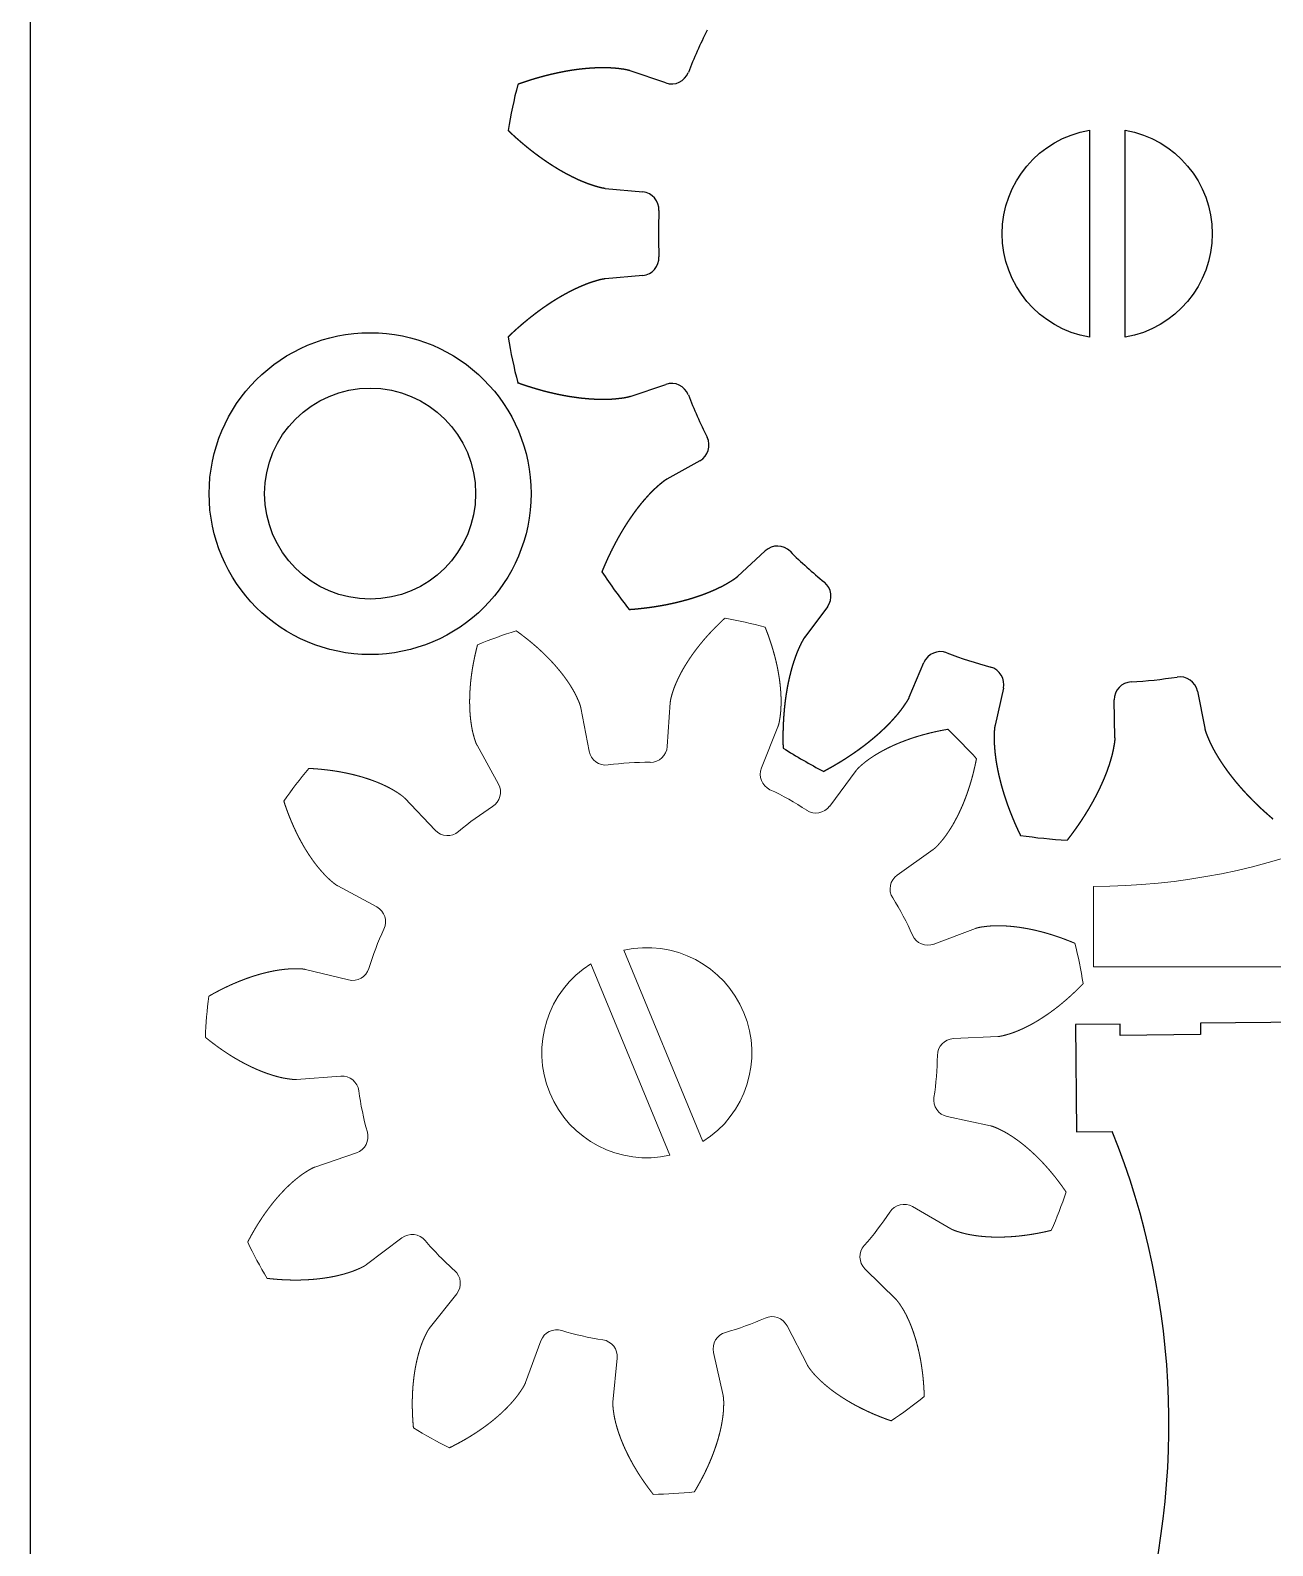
# Model space of a CAD drawing. Header units: inches. Extents: x 0 to 775, y -63 to 305.
# Drawn here: x 0 to 34.73, y 73.58 to 115.96 of the extents above; entities that cross this region are included whole.
import ezdxf

# ---------------------------------------------------------------- set-up
doc = ezdxf.new("R2010")
doc.units = ezdxf.units.IN
doc.header["$MEASUREMENT"] = 0

msp = doc.modelspace()

# ---------------------------------------------------------------- linework, layer by layer
at = {"color": 1}
for p, q in [((17.767, 114.483), (16.768, 114.823)), ((16.068, 111.533), (17.12, 111.437)), ((17.12, 109.1), (16.068, 109.004)), ((16.768, 105.713), (17.767, 106.054)), ((18.718, 103.918), (17.796, 103.403)), ((19.773, 100.682), (20.548, 101.399)), ((22.285, 99.835), (21.653, 98.99)), ((24.566, 97.308), (24.982, 98.278)), ((27.205, 97.556), (26.971, 96.526)), ((32.626, 97.475), (32.831, 96.439)), ((30.317, 96.175), (30.302, 97.231))]:
    msp.add_line(p, q, dxfattribs=at)
at = {"color": 1, "lineweight": 0}
for p, q in [((17.891, 97.163), (17.807, 95.929)), ((15.624, 95.796), (15.391, 97.01)), ((20.438, 95.329), (20.898, 96.477)), ((12.49, 95.962), (13.086, 94.879)), ((23.084, 95.254), (22.347, 94.261)), ((11.322, 93.586), (10.469, 94.481)), ((24.235, 92.333), (25.243, 93.05)), ((8.595, 92.031), (9.683, 91.443)), ((26.42, 90.839), (25.263, 90.403)), ((8.898, 89.401), (7.696, 89.693)), ((25.81, 87.761), (27.045, 87.819)), ((7.444, 86.619), (8.678, 86.712)), ((26.841, 85.322), (25.631, 85.581)), ((9.121, 84.57), (7.952, 84.166)), ((24.663, 83.062), (25.733, 82.444)), ((9.402, 81.444), (10.389, 82.189)), ((24.212, 80.454), (23.334, 81.325)), ((11.92, 80.626), (11.155, 79.655)), ((21.157, 79.73), (21.724, 78.631)), ((13.847, 78.149), (14.275, 79.309)), ((16.407, 78.822), (16.289, 77.591)), ((19.368, 77.78), (19.1, 78.987))]:
    msp.add_line(p, q, dxfattribs=at)
at = {"color": 1, "linetype": 'Continuous'}
for p, q in [((30.465, 88.169), (29.215, 88.156)), ((29.215, 88.156), (29.247, 85.156)), ((30.468, 87.849), (30.465, 88.169)), ((36.214, 88.23), (32.715, 88.193)), ((32.715, 88.193), (32.718, 87.873)), ((32.718, 87.873), (30.468, 87.849)), ((29.247, 85.156), (30.247, 85.167))]:
    msp.add_line(p, q, dxfattribs=at)
at = {"linetype": 'Continuous'}
msp.add_lwpolyline([(0, 0), (610, 0), (610, 305), (0, 305)], close=True, dxfattribs=at)
at = {"color": 1, "lineweight": 0}
for points in [[(47.973, 110.268, -0.414214), (29.723, 92.018), (29.723, 89.768), (42.203, 89.768, 0.127339), (50.582, 98.399, -0.394984), (56.926, 100.369, 0.168875), (64.101, 99.529), (75.489, 102.051, -0.106253), (73.722, 110.268, -0.106253), (75.489, 118.486), (64.101, 121.008, 0.168875), (56.926, 120.167, -0.394984), (50.582, 122.138, 0.127339), (42.203, 130.768), (29.723, 130.768), (29.723, 128.518, -0.414211)], [(16.595, 90.232, -0.842075), (18.801, 84.88)], [(15.67, 89.851), (17.877, 84.498, -0.842075)]]:
    msp.add_lwpolyline(points, format="xyb", close=True, dxfattribs=at)
at = {"color": 1}
for points in [[(29.607, 107.374, -0.842075), (29.607, 113.163)], [(30.607, 107.374), (30.607, 113.163, -0.842075)]]:
    msp.add_lwpolyline(points, format="xyb", close=True, dxfattribs=at)
for radius in [4.5, 2.95]:
    msp.add_circle((9.5, 103), radius, dxfattribs=at)
for centre, radius, start, end in [((30.107, 110.268), 12.549, 153.0534, 158.9466), ((30.107, 110.268), 17, 165.7877, 170.2123), ((17.929, 114.956), 0.5, 251.1897, 338.9466), ((17.075, 110.939), 0.5, 357.0534, 84.8103), ((30.107, 110.268), 12.549, 177.0534, 182.9466), ((17.075, 109.598), 0.5, 275.1897, 2.9466), ((30.107, 110.268), 17, 189.7877, 194.2123), ((17.929, 105.581), 0.5, 21.0534, 108.8103), ((30.107, 110.268), 12.549, 201.0534, 206.9466), ((18.474, 104.355), 0.5, 299.1897, 26.9466), ((20.888, 101.033), 0.5, 45.0534, 132.8103), ((30.107, 110.268), 12.549, 225.0534, 230.9466), ((30.107, 110.268), 17, 213.7877, 218.2123), ((21.885, 100.135), 0.5, 323.1897, 50.9466), ((25.442, 98.082), 0.5, 69.0534, 156.8103), ((30.107, 110.268), 12.549, 249.0534, 254.9466), ((26.717, 97.667), 0.5, 347.1897, 74.9466), ((30.802, 97.238), 0.5, 93.0534, 180.8103), ((30.107, 110.268), 12.549, 273.0534, 278.9466), ((32.136, 97.378), 0.5, 11.1897, 98.9466), ((30.107, 110.268), 17, 237.7877, 242.2123), ((30.107, 110.268), 17, 261.7877, 266.2123)]:
    msp.add_arc(centre, radius, start, end, dxfattribs=at)
at = {"color": 1, "lineweight": 0}
for centre, radius, start, end in [((17.236, 87.365), 12.35, 107.1974, 112.5352), ((17.236, 87.365), 12.35, 74.4701, 79.808), ((17.236, 87.365), 12.35, 41.7428, 47.0807), ((16.09, 95.885), 0.475, 190.88, 277.656), ((17.333, 95.961), 0.475, 269.3494, 356.1254), ((17.236, 87.365), 8.122, 89.3494, 97.656), ((17.236, 87.365), 12.35, 139.9247, 145.2625), ((20.879, 95.152), 0.475, 158.1527, 244.9287), ((12.67, 94.65), 0.475, 302.0766, 28.8526), ((17.236, 87.365), 8.122, 56.6221, 64.9287), ((17.236, 87.365), 8.122, 122.0766, 130.3833), ((21.965, 94.544), 0.475, 236.6221, 323.3981), ((11.666, 93.914), 0.475, 223.6073, 310.3833), ((24.51, 91.946), 0.475, 125.4254, 212.2015), ((17.236, 87.365), 8.122, 23.8948, 32.2015), ((9.457, 91.025), 0.475, 334.8039, 61.5799), ((17.236, 87.365), 8.122, 154.8039, 163.1106), ((25.096, 90.847), 0.475, 203.8948, 290.6708), ((17.236, 87.365), 12.35, 9.0156, 14.3534), ((9.01, 89.863), 0.475, 256.3345, 343.1106), ((17.236, 87.365), 12.35, 172.6519, 177.9898), ((25.832, 87.286), 0.475, 92.6982, 179.4742), ((17.236, 87.365), 8.122, 351.1675, 359.4742), ((8.713, 86.238), 0.475, 7.5312, 94.3072), ((17.236, 87.365), 8.122, 187.5312, 195.8378), ((25.731, 86.045), 0.475, 171.1675, 257.9436), ((8.965, 85.019), 0.475, 289.0618, 15.8378), ((24.425, 82.651), 0.475, 59.9709, 146.7469), ((17.236, 87.365), 12.35, 336.2883, 341.6262), ((17.236, 87.365), 8.122, 318.4403, 326.7469), ((10.675, 81.81), 0.475, 40.2584, 127.0345), ((17.236, 87.365), 12.35, 205.3792, 210.7171), ((17.236, 87.365), 8.122, 220.2584, 228.5651), ((23.668, 81.662), 0.475, 138.4403, 225.2163), ((11.547, 80.92), 0.475, 321.7891, 48.5651), ((17.236, 87.365), 8.122, 285.713, 294.0197), ((20.735, 79.513), 0.475, 27.2436, 114.0197), ((14.72, 79.145), 0.475, 72.9857, 159.7617), ((17.236, 87.365), 8.122, 252.9857, 261.2924), ((15.934, 78.868), 0.475, 354.5164, 81.2924), ((19.564, 79.09), 0.475, 105.713, 192.489), ((17.236, 87.365), 12.35, 303.561, 308.8989), ((17.236, 87.365), 12.35, 238.1065, 243.4443), ((17.236, 87.365), 12.35, 270.8338, 276.1716)]:
    msp.add_arc(centre, radius, start, end, dxfattribs=at)
at = {"color": 1, "linetype": 'Continuous'}
msp.add_arc((9.871, 76.978), 21.96, 341.7719, 381.8953, dxfattribs=at)
at = {"color": 1}
for points in [[(16.768, 114.823), (16.759, 114.826), (16.743, 114.831), (16.718, 114.839), (16.685, 114.847), (16.643, 114.855), (16.601, 114.862), (16.558, 114.869), (16.515, 114.874), (16.472, 114.88), (16.429, 114.885), (16.386, 114.89), (16.343, 114.894), (16.299, 114.897), (16.255, 114.9), (16.212, 114.902), (16.168, 114.904), (16.124, 114.905), (16.08, 114.906), (16.035, 114.907), (15.991, 114.907), (15.947, 114.906), (15.902, 114.906), (15.858, 114.904), (15.813, 114.903), (15.769, 114.901), (15.724, 114.898), (15.679, 114.896), (15.634, 114.892), (15.589, 114.889), (15.544, 114.885), (15.499, 114.881), (15.454, 114.876), (15.409, 114.872), (15.364, 114.866), (15.318, 114.861), (15.273, 114.855), (15.228, 114.849), (15.182, 114.842), (15.137, 114.835), (15.092, 114.828), (15.046, 114.821), (15.001, 114.813), (14.955, 114.805), (14.909, 114.796), (14.864, 114.787), (14.818, 114.778), (14.772, 114.769), (14.727, 114.759), (14.681, 114.749), (14.635, 114.739), (14.59, 114.729), (14.544, 114.718), (14.498, 114.707), (14.452, 114.695), (14.406, 114.684), (14.361, 114.672), (14.315, 114.659), (14.269, 114.647), (14.223, 114.634), (14.177, 114.621), (14.131, 114.607), (14.086, 114.594), (14.04, 114.58), (13.994, 114.566), (13.948, 114.551), (13.902, 114.536), (13.856, 114.521), (13.81, 114.506), (13.764, 114.49), (13.719, 114.475), (13.682, 114.462), (13.654, 114.452), (13.636, 114.445), (13.627, 114.442)], [(16.068, 111.533), (16.059, 111.533), (16.042, 111.535), (16.017, 111.539), (15.983, 111.545), (15.941, 111.554), (15.9, 111.565), (15.858, 111.577), (15.817, 111.589), (15.775, 111.601), (15.734, 111.614), (15.692, 111.627), (15.651, 111.641), (15.61, 111.656), (15.569, 111.671), (15.528, 111.687), (15.487, 111.703), (15.447, 111.72), (15.406, 111.737), (15.365, 111.754), (15.325, 111.772), (15.285, 111.791), (15.244, 111.81), (15.204, 111.829), (15.164, 111.848), (15.124, 111.868), (15.084, 111.889), (15.044, 111.909), (15.005, 111.931), (14.965, 111.952), (14.925, 111.974), (14.886, 111.996), (14.847, 112.018), (14.807, 112.041), (14.768, 112.064), (14.729, 112.088), (14.69, 112.112), (14.651, 112.136), (14.612, 112.16), (14.574, 112.185), (14.535, 112.21), (14.497, 112.235), (14.458, 112.261), (14.42, 112.287), (14.382, 112.313), (14.344, 112.34), (14.306, 112.367), (14.268, 112.394), (14.23, 112.421), (14.192, 112.449), (14.155, 112.477), (14.117, 112.505), (14.08, 112.534), (14.042, 112.562), (14.005, 112.591), (13.968, 112.621), (13.931, 112.65), (13.894, 112.68), (13.857, 112.71), (13.821, 112.741), (13.784, 112.771), (13.748, 112.802), (13.711, 112.833), (13.675, 112.865), (13.639, 112.896), (13.603, 112.928), (13.567, 112.96), (13.531, 112.993), (13.496, 113.025), (13.46, 113.058), (13.425, 113.091), (13.396, 113.118), (13.375, 113.138), (13.361, 113.152), (13.354, 113.158)], [(16.068, 109.004), (16.059, 109.003), (16.042, 109.002), (16.017, 108.998), (15.983, 108.992), (15.941, 108.983), (15.9, 108.972), (15.858, 108.96), (15.817, 108.948), (15.775, 108.936), (15.734, 108.923), (15.692, 108.91), (15.651, 108.896), (15.61, 108.881), (15.569, 108.866), (15.528, 108.85), (15.487, 108.834), (15.447, 108.817), (15.406, 108.8), (15.365, 108.782), (15.325, 108.764), (15.285, 108.746), (15.244, 108.727), (15.204, 108.708), (15.164, 108.688), (15.124, 108.668), (15.084, 108.648), (15.044, 108.627), (15.005, 108.606), (14.965, 108.585), (14.925, 108.563), (14.886, 108.541), (14.847, 108.518), (14.807, 108.495), (14.768, 108.472), (14.729, 108.449), (14.69, 108.425), (14.651, 108.401), (14.612, 108.376), (14.574, 108.352), (14.535, 108.327), (14.497, 108.301), (14.458, 108.276), (14.42, 108.25), (14.382, 108.223), (14.344, 108.197), (14.306, 108.17), (14.268, 108.143), (14.23, 108.116), (14.192, 108.088), (14.155, 108.06), (14.117, 108.032), (14.08, 108.003), (14.042, 107.974), (14.005, 107.945), (13.968, 107.916), (13.931, 107.886), (13.894, 107.857), (13.857, 107.826), (13.821, 107.796), (13.784, 107.765), (13.748, 107.735), (13.711, 107.703), (13.675, 107.672), (13.639, 107.64), (13.603, 107.608), (13.567, 107.576), (13.531, 107.544), (13.496, 107.511), (13.46, 107.478), (13.425, 107.445), (13.396, 107.419), (13.375, 107.399), (13.361, 107.385), (13.354, 107.378)], [(16.768, 105.713), (16.759, 105.711), (16.743, 105.705), (16.718, 105.698), (16.685, 105.69), (16.643, 105.681), (16.601, 105.674), (16.558, 105.668), (16.515, 105.662), (16.472, 105.657), (16.429, 105.652), (16.386, 105.647), (16.343, 105.643), (16.299, 105.639), (16.255, 105.636), (16.212, 105.634), (16.168, 105.633), (16.124, 105.631), (16.08, 105.631), (16.035, 105.63), (15.991, 105.63), (15.947, 105.63), (15.902, 105.631), (15.858, 105.632), (15.813, 105.634), (15.769, 105.636), (15.724, 105.638), (15.679, 105.641), (15.634, 105.644), (15.589, 105.648), (15.544, 105.652), (15.499, 105.656), (15.454, 105.66), (15.409, 105.665), (15.364, 105.67), (15.318, 105.676), (15.273, 105.682), (15.228, 105.688), (15.182, 105.695), (15.137, 105.702), (15.092, 105.709), (15.046, 105.716), (15.001, 105.724), (14.955, 105.732), (14.909, 105.741), (14.864, 105.749), (14.818, 105.758), (14.772, 105.768), (14.727, 105.777), (14.681, 105.787), (14.635, 105.798), (14.59, 105.808), (14.544, 105.819), (14.498, 105.83), (14.452, 105.842), (14.406, 105.853), (14.361, 105.865), (14.315, 105.877), (14.269, 105.89), (14.223, 105.903), (14.177, 105.916), (14.131, 105.929), (14.086, 105.943), (14.04, 105.957), (13.994, 105.971), (13.948, 105.986), (13.902, 106), (13.856, 106.015), (13.81, 106.031), (13.764, 106.046), (13.719, 106.062), (13.682, 106.075), (13.654, 106.085), (13.636, 106.091), (13.627, 106.095)], [(17.796, 103.403), (17.788, 103.399), (17.774, 103.391), (17.752, 103.377), (17.723, 103.358), (17.689, 103.332), (17.655, 103.305), (17.622, 103.278), (17.589, 103.25), (17.556, 103.222), (17.524, 103.193), (17.491, 103.164), (17.459, 103.135), (17.427, 103.105), (17.396, 103.074), (17.365, 103.043), (17.335, 103.012), (17.304, 102.98), (17.274, 102.948), (17.244, 102.915), (17.215, 102.882), (17.185, 102.849), (17.156, 102.815), (17.127, 102.782), (17.098, 102.747), (17.07, 102.713), (17.042, 102.678), (17.014, 102.643), (16.986, 102.607), (16.959, 102.572), (16.932, 102.536), (16.904, 102.499), (16.878, 102.463), (16.851, 102.426), (16.825, 102.389), (16.799, 102.352), (16.773, 102.314), (16.747, 102.276), (16.721, 102.238), (16.696, 102.2), (16.671, 102.161), (16.646, 102.122), (16.622, 102.083), (16.597, 102.044), (16.573, 102.004), (16.549, 101.965), (16.525, 101.925), (16.501, 101.884), (16.478, 101.844), (16.455, 101.803), (16.432, 101.763), (16.409, 101.721), (16.387, 101.68), (16.364, 101.639), (16.342, 101.597), (16.32, 101.555), (16.298, 101.513), (16.277, 101.471), (16.255, 101.428), (16.234, 101.386), (16.213, 101.343), (16.193, 101.3), (16.172, 101.257), (16.152, 101.213), (16.132, 101.17), (16.112, 101.126), (16.092, 101.082), (16.072, 101.038), (16.053, 100.993), (16.034, 100.949), (16.015, 100.904), (16, 100.868), (15.989, 100.841), (15.982, 100.823), (15.978, 100.814)], [(19.773, 100.682), (19.767, 100.676), (19.754, 100.664), (19.735, 100.648), (19.708, 100.627), (19.673, 100.602), (19.637, 100.578), (19.6, 100.555), (19.564, 100.532), (19.527, 100.51), (19.489, 100.488), (19.452, 100.466), (19.414, 100.444), (19.376, 100.423), (19.337, 100.403), (19.298, 100.383), (19.258, 100.364), (19.219, 100.345), (19.179, 100.326), (19.138, 100.308), (19.098, 100.29), (19.057, 100.272), (19.016, 100.255), (18.975, 100.238), (18.934, 100.221), (18.892, 100.205), (18.85, 100.189), (18.808, 100.173), (18.766, 100.158), (18.724, 100.142), (18.681, 100.128), (18.638, 100.113), (18.595, 100.099), (18.552, 100.085), (18.508, 100.071), (18.465, 100.058), (18.421, 100.045), (18.377, 100.032), (18.333, 100.02), (18.289, 100.008), (18.244, 99.996), (18.2, 99.984), (18.155, 99.973), (18.11, 99.962), (18.065, 99.951), (18.02, 99.94), (17.974, 99.93), (17.929, 99.92), (17.883, 99.91), (17.837, 99.901), (17.791, 99.891), (17.745, 99.882), (17.699, 99.874), (17.653, 99.865), (17.606, 99.857), (17.56, 99.849), (17.513, 99.841), (17.466, 99.834), (17.419, 99.827), (17.372, 99.82), (17.325, 99.813), (17.277, 99.807), (17.23, 99.801), (17.182, 99.795), (17.135, 99.789), (17.087, 99.784), (17.039, 99.778), (16.991, 99.773), (16.943, 99.769), (16.895, 99.764), (16.846, 99.76), (16.808, 99.757), (16.778, 99.755), (16.759, 99.753), (16.749, 99.753)], [(21.653, 98.99), (21.647, 98.983), (21.637, 98.969), (21.623, 98.948), (21.605, 98.919), (21.584, 98.881), (21.564, 98.843), (21.545, 98.804), (21.526, 98.765), (21.507, 98.726), (21.489, 98.687), (21.471, 98.647), (21.454, 98.607), (21.437, 98.567), (21.421, 98.526), (21.406, 98.485), (21.39, 98.444), (21.376, 98.403), (21.361, 98.361), (21.347, 98.319), (21.333, 98.277), (21.32, 98.235), (21.307, 98.192), (21.294, 98.15), (21.282, 98.107), (21.27, 98.064), (21.259, 98.02), (21.248, 97.977), (21.237, 97.933), (21.226, 97.889), (21.216, 97.845), (21.206, 97.801), (21.196, 97.757), (21.187, 97.712), (21.178, 97.668), (21.169, 97.623), (21.161, 97.578), (21.153, 97.533), (21.145, 97.488), (21.137, 97.443), (21.13, 97.397), (21.123, 97.352), (21.117, 97.306), (21.11, 97.26), (21.104, 97.214), (21.098, 97.168), (21.093, 97.122), (21.088, 97.076), (21.083, 97.029), (21.078, 96.983), (21.074, 96.936), (21.07, 96.889), (21.066, 96.842), (21.062, 96.795), (21.059, 96.748), (21.056, 96.701), (21.053, 96.654), (21.051, 96.606), (21.048, 96.559), (21.047, 96.511), (21.045, 96.464), (21.043, 96.416), (21.042, 96.368), (21.041, 96.32), (21.041, 96.272), (21.04, 96.224), (21.04, 96.176), (21.04, 96.128), (21.041, 96.079), (21.041, 96.031), (21.042, 95.982), (21.043, 95.943), (21.044, 95.914), (21.044, 95.895), (21.045, 95.885)], [(24.566, 97.308), (24.563, 97.3), (24.556, 97.284), (24.545, 97.261), (24.528, 97.23), (24.507, 97.194), (24.483, 97.157), (24.459, 97.122), (24.435, 97.086), (24.41, 97.05), (24.385, 97.015), (24.36, 96.98), (24.334, 96.945), (24.308, 96.91), (24.281, 96.876), (24.253, 96.842), (24.225, 96.808), (24.196, 96.774), (24.167, 96.741), (24.138, 96.708), (24.108, 96.675), (24.078, 96.642), (24.048, 96.61), (24.018, 96.577), (23.986, 96.545), (23.955, 96.513), (23.923, 96.482), (23.891, 96.45), (23.859, 96.419), (23.826, 96.388), (23.793, 96.357), (23.76, 96.326), (23.727, 96.296), (23.693, 96.266), (23.659, 96.236), (23.624, 96.206), (23.59, 96.176), (23.555, 96.146), (23.519, 96.117), (23.484, 96.088), (23.448, 96.059), (23.412, 96.03), (23.376, 96.002), (23.339, 95.973), (23.302, 95.945), (23.265, 95.917), (23.228, 95.889), (23.191, 95.861), (23.153, 95.834), (23.115, 95.807), (23.077, 95.779), (23.038, 95.753), (23, 95.726), (22.961, 95.699), (22.922, 95.673), (22.882, 95.647), (22.843, 95.621), (22.803, 95.595), (22.763, 95.569), (22.723, 95.544), (22.682, 95.518), (22.642, 95.493), (22.601, 95.468), (22.56, 95.443), (22.518, 95.419), (22.477, 95.394), (22.435, 95.37), (22.394, 95.346), (22.351, 95.322), (22.309, 95.299), (22.267, 95.275), (22.233, 95.257), (22.207, 95.243), (22.19, 95.233), (22.181, 95.229)], [(26.971, 96.526), (26.969, 96.518), (26.965, 96.501), (26.961, 96.476), (26.956, 96.442), (26.952, 96.399), (26.949, 96.356), (26.948, 96.313), (26.946, 96.27), (26.945, 96.227), (26.945, 96.183), (26.945, 96.14), (26.945, 96.096), (26.946, 96.053), (26.948, 96.009), (26.95, 95.965), (26.953, 95.921), (26.957, 95.877), (26.96, 95.833), (26.965, 95.789), (26.969, 95.745), (26.974, 95.701), (26.98, 95.657), (26.985, 95.613), (26.992, 95.569), (26.998, 95.525), (27.005, 95.48), (27.013, 95.436), (27.021, 95.392), (27.029, 95.347), (27.037, 95.303), (27.046, 95.259), (27.055, 95.214), (27.065, 95.17), (27.075, 95.126), (27.085, 95.081), (27.096, 95.037), (27.107, 94.992), (27.118, 94.948), (27.13, 94.903), (27.141, 94.859), (27.154, 94.814), (27.166, 94.77), (27.179, 94.726), (27.192, 94.681), (27.206, 94.637), (27.219, 94.592), (27.234, 94.548), (27.248, 94.503), (27.263, 94.459), (27.278, 94.415), (27.293, 94.37), (27.308, 94.326), (27.324, 94.281), (27.34, 94.237), (27.357, 94.193), (27.373, 94.148), (27.39, 94.104), (27.408, 94.06), (27.425, 94.016), (27.443, 93.971), (27.461, 93.927), (27.48, 93.883), (27.498, 93.839), (27.517, 93.795), (27.536, 93.751), (27.556, 93.706), (27.576, 93.662), (27.596, 93.618), (27.616, 93.574), (27.636, 93.53), (27.653, 93.495), (27.666, 93.469), (27.674, 93.451), (27.678, 93.443)], [(32.831, 96.439), (32.833, 96.43), (32.837, 96.414), (32.843, 96.389), (32.852, 96.356), (32.866, 96.315), (32.881, 96.275), (32.897, 96.235), (32.913, 96.195), (32.93, 96.155), (32.947, 96.115), (32.965, 96.075), (32.983, 96.036), (33.001, 95.996), (33.021, 95.957), (33.041, 95.918), (33.061, 95.879), (33.082, 95.84), (33.104, 95.802), (33.125, 95.763), (33.148, 95.725), (33.17, 95.687), (33.193, 95.649), (33.216, 95.611), (33.24, 95.573), (33.264, 95.535), (33.288, 95.498), (33.313, 95.46), (33.338, 95.423), (33.364, 95.386), (33.39, 95.349), (33.416, 95.312), (33.442, 95.275), (33.469, 95.238), (33.496, 95.202), (33.524, 95.165), (33.551, 95.129), (33.579, 95.093), (33.608, 95.057), (33.636, 95.021), (33.665, 94.985), (33.695, 94.949), (33.724, 94.914), (33.754, 94.879), (33.784, 94.843), (33.814, 94.808), (33.845, 94.773), (33.876, 94.738), (33.907, 94.704), (33.939, 94.669), (33.97, 94.635), (34.002, 94.6), (34.035, 94.566), (34.067, 94.532), (34.1, 94.498), (34.133, 94.464), (34.166, 94.43), (34.2, 94.397), (34.234, 94.363), (34.268, 94.33), (34.302, 94.297), (34.337, 94.264), (34.371, 94.231), (34.406, 94.198), (34.442, 94.166), (34.477, 94.133), (34.513, 94.101), (34.549, 94.069), (34.585, 94.037), (34.621, 94.005), (34.658, 93.973), (34.687, 93.948), (34.71, 93.929), (34.724, 93.916), (34.732, 93.91)], [(30.317, 96.175), (30.317, 96.166), (30.317, 96.149), (30.316, 96.123), (30.314, 96.089), (30.309, 96.046), (30.302, 96.004), (30.295, 95.961), (30.287, 95.919), (30.279, 95.876), (30.271, 95.834), (30.262, 95.791), (30.253, 95.749), (30.242, 95.706), (30.232, 95.664), (30.22, 95.621), (30.208, 95.579), (30.196, 95.537), (30.183, 95.495), (30.17, 95.453), (30.156, 95.41), (30.142, 95.368), (30.127, 95.326), (30.113, 95.284), (30.097, 95.242), (30.082, 95.201), (30.065, 95.159), (30.049, 95.117), (30.032, 95.075), (30.015, 95.034), (29.997, 94.992), (29.979, 94.95), (29.961, 94.909), (29.943, 94.868), (29.924, 94.826), (29.904, 94.785), (29.885, 94.744), (29.865, 94.702), (29.845, 94.661), (29.824, 94.62), (29.803, 94.579), (29.782, 94.538), (29.761, 94.497), (29.739, 94.457), (29.717, 94.416), (29.694, 94.375), (29.671, 94.335), (29.648, 94.294), (29.625, 94.254), (29.602, 94.213), (29.578, 94.173), (29.554, 94.133), (29.529, 94.092), (29.504, 94.052), (29.479, 94.012), (29.454, 93.972), (29.428, 93.932), (29.403, 93.893), (29.377, 93.853), (29.35, 93.813), (29.324, 93.774), (29.297, 93.734), (29.269, 93.695), (29.242, 93.656), (29.214, 93.616), (29.186, 93.577), (29.158, 93.538), (29.13, 93.499), (29.101, 93.46), (29.072, 93.421), (29.043, 93.383), (29.019, 93.352), (29.001, 93.329), (28.99, 93.313), (28.984, 93.306)]]:
    msp.add_open_spline(points, degree=5, dxfattribs=at)
at = {"color": 1, "lineweight": 0}
for points in [[(15.391, 97.01), (15.389, 97.017), (15.386, 97.032), (15.381, 97.054), (15.372, 97.083), (15.36, 97.119), (15.346, 97.154), (15.332, 97.189), (15.316, 97.223), (15.301, 97.258), (15.285, 97.293), (15.269, 97.328), (15.253, 97.362), (15.235, 97.397), (15.217, 97.431), (15.198, 97.464), (15.179, 97.498), (15.16, 97.532), (15.14, 97.565), (15.119, 97.599), (15.099, 97.632), (15.078, 97.665), (15.056, 97.698), (15.034, 97.731), (15.012, 97.763), (14.989, 97.796), (14.966, 97.828), (14.943, 97.86), (14.919, 97.893), (14.895, 97.925), (14.87, 97.956), (14.846, 97.988), (14.82, 98.02), (14.795, 98.051), (14.769, 98.082), (14.743, 98.113), (14.717, 98.144), (14.69, 98.175), (14.663, 98.206), (14.636, 98.237), (14.608, 98.267), (14.58, 98.297), (14.552, 98.327), (14.524, 98.357), (14.495, 98.387), (14.466, 98.417), (14.436, 98.447), (14.407, 98.476), (14.377, 98.505), (14.347, 98.534), (14.316, 98.563), (14.286, 98.592), (14.255, 98.621), (14.224, 98.649), (14.192, 98.678), (14.16, 98.706), (14.129, 98.734), (14.096, 98.762), (14.064, 98.79), (14.031, 98.818), (13.998, 98.845), (13.965, 98.873), (13.932, 98.9), (13.898, 98.927), (13.864, 98.954), (13.83, 98.98), (13.795, 99.007), (13.761, 99.033), (13.726, 99.06), (13.691, 99.086), (13.656, 99.112), (13.627, 99.132), (13.606, 99.148), (13.591, 99.158), (13.584, 99.163)], [(17.891, 97.163), (17.891, 97.171), (17.893, 97.186), (17.895, 97.208), (17.9, 97.238), (17.908, 97.275), (17.918, 97.311), (17.928, 97.347), (17.938, 97.384), (17.949, 97.42), (17.961, 97.457), (17.973, 97.493), (17.985, 97.529), (17.998, 97.566), (18.012, 97.602), (18.026, 97.638), (18.041, 97.673), (18.056, 97.709), (18.072, 97.745), (18.088, 97.78), (18.105, 97.816), (18.122, 97.851), (18.139, 97.887), (18.157, 97.922), (18.175, 97.957), (18.193, 97.992), (18.212, 98.027), (18.232, 98.062), (18.251, 98.097), (18.272, 98.131), (18.292, 98.166), (18.313, 98.2), (18.334, 98.235), (18.355, 98.269), (18.377, 98.303), (18.399, 98.337), (18.421, 98.371), (18.444, 98.405), (18.467, 98.439), (18.491, 98.472), (18.514, 98.506), (18.538, 98.54), (18.563, 98.573), (18.587, 98.606), (18.612, 98.639), (18.637, 98.672), (18.663, 98.705), (18.688, 98.738), (18.715, 98.771), (18.741, 98.803), (18.768, 98.836), (18.794, 98.868), (18.822, 98.9), (18.849, 98.933), (18.877, 98.965), (18.905, 98.997), (18.933, 99.028), (18.962, 99.06), (18.991, 99.092), (19.02, 99.123), (19.049, 99.154), (19.079, 99.186), (19.109, 99.217), (19.139, 99.248), (19.169, 99.278), (19.2, 99.309), (19.231, 99.34), (19.262, 99.37), (19.293, 99.4), (19.325, 99.431), (19.357, 99.461), (19.382, 99.485), (19.402, 99.502), (19.415, 99.514), (19.421, 99.52)], [(20.898, 96.477), (20.901, 96.484), (20.906, 96.498), (20.913, 96.519), (20.922, 96.548), (20.931, 96.584), (20.938, 96.621), (20.945, 96.659), (20.951, 96.696), (20.957, 96.734), (20.962, 96.771), (20.968, 96.809), (20.972, 96.847), (20.976, 96.886), (20.979, 96.924), (20.982, 96.963), (20.984, 97.001), (20.986, 97.04), (20.987, 97.079), (20.988, 97.118), (20.989, 97.157), (20.989, 97.197), (20.988, 97.236), (20.988, 97.275), (20.987, 97.315), (20.985, 97.355), (20.983, 97.394), (20.981, 97.434), (20.978, 97.474), (20.975, 97.514), (20.972, 97.554), (20.968, 97.594), (20.964, 97.634), (20.96, 97.674), (20.955, 97.714), (20.95, 97.755), (20.944, 97.795), (20.939, 97.836), (20.932, 97.876), (20.926, 97.916), (20.919, 97.957), (20.912, 97.998), (20.905, 98.038), (20.897, 98.079), (20.889, 98.119), (20.881, 98.16), (20.872, 98.201), (20.863, 98.242), (20.854, 98.282), (20.844, 98.323), (20.834, 98.364), (20.824, 98.405), (20.813, 98.446), (20.803, 98.487), (20.791, 98.528), (20.78, 98.568), (20.768, 98.609), (20.756, 98.65), (20.744, 98.691), (20.732, 98.732), (20.719, 98.773), (20.706, 98.814), (20.692, 98.855), (20.678, 98.896), (20.664, 98.937), (20.65, 98.978), (20.636, 99.019), (20.621, 99.06), (20.606, 99.101), (20.59, 99.142), (20.575, 99.182), (20.562, 99.215), (20.552, 99.24), (20.546, 99.256), (20.542, 99.264)], [(12.49, 95.962), (12.486, 95.968), (12.479, 95.982), (12.469, 96.002), (12.457, 96.03), (12.444, 96.065), (12.432, 96.101), (12.421, 96.137), (12.41, 96.173), (12.4, 96.21), (12.39, 96.247), (12.38, 96.284), (12.371, 96.321), (12.362, 96.358), (12.354, 96.396), (12.347, 96.434), (12.34, 96.472), (12.334, 96.511), (12.328, 96.549), (12.322, 96.588), (12.317, 96.627), (12.312, 96.666), (12.307, 96.705), (12.303, 96.744), (12.299, 96.783), (12.296, 96.823), (12.293, 96.862), (12.291, 96.902), (12.288, 96.942), (12.287, 96.982), (12.285, 97.022), (12.284, 97.062), (12.283, 97.103), (12.282, 97.143), (12.282, 97.184), (12.282, 97.224), (12.283, 97.265), (12.284, 97.306), (12.285, 97.347), (12.286, 97.388), (12.288, 97.429), (12.29, 97.47), (12.293, 97.511), (12.295, 97.552), (12.298, 97.594), (12.302, 97.635), (12.305, 97.676), (12.309, 97.718), (12.313, 97.76), (12.318, 97.801), (12.323, 97.843), (12.328, 97.885), (12.333, 97.927), (12.339, 97.969), (12.345, 98.011), (12.352, 98.053), (12.358, 98.095), (12.365, 98.137), (12.372, 98.179), (12.38, 98.221), (12.388, 98.263), (12.396, 98.305), (12.404, 98.348), (12.413, 98.39), (12.421, 98.432), (12.431, 98.475), (12.44, 98.517), (12.45, 98.56), (12.46, 98.602), (12.47, 98.645), (12.481, 98.687), (12.489, 98.721), (12.496, 98.747), (12.5, 98.764), (12.503, 98.772)], [(23.084, 95.254), (23.089, 95.26), (23.098, 95.272), (23.112, 95.289), (23.132, 95.311), (23.159, 95.338), (23.186, 95.364), (23.215, 95.389), (23.243, 95.414), (23.272, 95.438), (23.302, 95.463), (23.331, 95.487), (23.361, 95.511), (23.392, 95.534), (23.423, 95.557), (23.454, 95.58), (23.486, 95.602), (23.518, 95.623), (23.551, 95.645), (23.584, 95.666), (23.617, 95.687), (23.65, 95.708), (23.684, 95.728), (23.718, 95.748), (23.752, 95.768), (23.787, 95.787), (23.822, 95.806), (23.857, 95.825), (23.892, 95.844), (23.928, 95.862), (23.963, 95.88), (24, 95.898), (24.036, 95.916), (24.072, 95.933), (24.109, 95.95), (24.146, 95.967), (24.183, 95.983), (24.221, 95.999), (24.259, 96.015), (24.296, 96.031), (24.334, 96.046), (24.373, 96.061), (24.411, 96.076), (24.45, 96.091), (24.489, 96.105), (24.528, 96.12), (24.567, 96.134), (24.607, 96.147), (24.646, 96.161), (24.686, 96.174), (24.726, 96.187), (24.766, 96.199), (24.806, 96.212), (24.847, 96.224), (24.888, 96.236), (24.928, 96.248), (24.969, 96.259), (25.011, 96.27), (25.052, 96.281), (25.093, 96.292), (25.135, 96.302), (25.177, 96.313), (25.219, 96.323), (25.261, 96.332), (25.303, 96.342), (25.345, 96.351), (25.388, 96.36), (25.43, 96.369), (25.473, 96.378), (25.516, 96.386), (25.559, 96.394), (25.594, 96.4), (25.62, 96.405), (25.637, 96.408), (25.646, 96.409)], [(25.243, 93.05), (25.249, 93.055), (25.261, 93.064), (25.279, 93.078), (25.301, 93.097), (25.328, 93.123), (25.355, 93.15), (25.38, 93.178), (25.406, 93.206), (25.431, 93.235), (25.456, 93.263), (25.481, 93.293), (25.506, 93.322), (25.53, 93.352), (25.553, 93.383), (25.576, 93.414), (25.599, 93.445), (25.621, 93.477), (25.643, 93.509), (25.665, 93.541), (25.687, 93.574), (25.708, 93.607), (25.729, 93.64), (25.75, 93.674), (25.77, 93.708), (25.791, 93.742), (25.81, 93.776), (25.83, 93.811), (25.849, 93.846), (25.868, 93.881), (25.887, 93.917), (25.906, 93.952), (25.924, 93.988), (25.942, 94.024), (25.96, 94.061), (25.977, 94.098), (25.994, 94.134), (26.011, 94.172), (26.028, 94.209), (26.045, 94.246), (26.061, 94.284), (26.077, 94.322), (26.093, 94.36), (26.108, 94.399), (26.123, 94.437), (26.138, 94.476), (26.153, 94.515), (26.167, 94.554), (26.182, 94.593), (26.196, 94.633), (26.209, 94.673), (26.223, 94.712), (26.236, 94.753), (26.249, 94.793), (26.262, 94.833), (26.274, 94.874), (26.287, 94.915), (26.299, 94.955), (26.311, 94.996), (26.322, 95.038), (26.333, 95.079), (26.345, 95.121), (26.355, 95.162), (26.366, 95.204), (26.376, 95.246), (26.386, 95.288), (26.396, 95.331), (26.406, 95.373), (26.415, 95.416), (26.425, 95.459), (26.434, 95.501), (26.44, 95.536), (26.446, 95.562), (26.449, 95.579), (26.451, 95.588)], [(10.469, 94.481), (10.464, 94.487), (10.453, 94.498), (10.437, 94.513), (10.414, 94.533), (10.385, 94.556), (10.354, 94.578), (10.323, 94.6), (10.291, 94.621), (10.26, 94.642), (10.228, 94.663), (10.195, 94.683), (10.163, 94.703), (10.129, 94.722), (10.096, 94.741), (10.062, 94.76), (10.027, 94.778), (9.993, 94.795), (9.958, 94.813), (9.923, 94.83), (9.887, 94.847), (9.852, 94.863), (9.816, 94.879), (9.78, 94.895), (9.743, 94.91), (9.707, 94.925), (9.67, 94.94), (9.632, 94.955), (9.595, 94.969), (9.558, 94.983), (9.52, 94.996), (9.482, 95.009), (9.444, 95.022), (9.405, 95.035), (9.367, 95.047), (9.328, 95.06), (9.289, 95.071), (9.25, 95.083), (9.21, 95.094), (9.171, 95.105), (9.131, 95.116), (9.091, 95.126), (9.051, 95.136), (9.011, 95.146), (8.971, 95.156), (8.93, 95.165), (8.89, 95.174), (8.849, 95.183), (8.808, 95.191), (8.767, 95.199), (8.726, 95.207), (8.684, 95.215), (8.643, 95.223), (8.601, 95.23), (8.559, 95.237), (8.517, 95.243), (8.475, 95.25), (8.433, 95.256), (8.391, 95.261), (8.348, 95.267), (8.306, 95.272), (8.263, 95.277), (8.22, 95.282), (8.177, 95.287), (8.134, 95.291), (8.091, 95.295), (8.048, 95.299), (8.004, 95.302), (7.961, 95.306), (7.917, 95.309), (7.873, 95.311), (7.838, 95.313), (7.812, 95.315), (7.794, 95.316), (7.786, 95.316)], [(8.595, 92.031), (8.589, 92.035), (8.576, 92.042), (8.556, 92.054), (8.531, 92.071), (8.501, 92.093), (8.472, 92.117), (8.443, 92.141), (8.414, 92.166), (8.386, 92.191), (8.357, 92.217), (8.329, 92.243), (8.301, 92.269), (8.274, 92.296), (8.247, 92.323), (8.22, 92.351), (8.194, 92.38), (8.168, 92.409), (8.142, 92.438), (8.116, 92.467), (8.091, 92.497), (8.065, 92.527), (8.04, 92.558), (8.016, 92.588), (7.991, 92.619), (7.967, 92.651), (7.943, 92.683), (7.92, 92.715), (7.896, 92.747), (7.873, 92.78), (7.85, 92.813), (7.827, 92.846), (7.805, 92.879), (7.782, 92.913), (7.76, 92.947), (7.738, 92.981), (7.717, 93.016), (7.696, 93.05), (7.674, 93.085), (7.653, 93.121), (7.633, 93.156), (7.612, 93.192), (7.592, 93.228), (7.572, 93.264), (7.552, 93.3), (7.533, 93.337), (7.513, 93.374), (7.494, 93.411), (7.475, 93.448), (7.456, 93.486), (7.438, 93.524), (7.42, 93.562), (7.402, 93.6), (7.384, 93.638), (7.366, 93.677), (7.349, 93.715), (7.332, 93.754), (7.315, 93.793), (7.298, 93.833), (7.282, 93.872), (7.265, 93.912), (7.249, 93.952), (7.233, 93.992), (7.218, 94.032), (7.202, 94.073), (7.187, 94.113), (7.172, 94.154), (7.157, 94.195), (7.143, 94.236), (7.128, 94.277), (7.114, 94.319), (7.103, 94.352), (7.095, 94.377), (7.09, 94.394), (7.087, 94.402)], [(26.42, 90.839), (26.427, 90.842), (26.442, 90.847), (26.463, 90.854), (26.492, 90.862), (26.529, 90.87), (26.566, 90.877), (26.603, 90.883), (26.641, 90.888), (26.679, 90.893), (26.717, 90.898), (26.755, 90.902), (26.793, 90.906), (26.831, 90.909), (26.87, 90.912), (26.908, 90.914), (26.947, 90.915), (26.986, 90.916), (27.025, 90.916), (27.064, 90.916), (27.103, 90.916), (27.142, 90.915), (27.182, 90.914), (27.221, 90.913), (27.261, 90.911), (27.3, 90.909), (27.34, 90.906), (27.38, 90.903), (27.419, 90.899), (27.459, 90.895), (27.499, 90.891), (27.539, 90.887), (27.579, 90.882), (27.619, 90.877), (27.659, 90.871), (27.699, 90.865), (27.74, 90.859), (27.78, 90.852), (27.82, 90.845), (27.861, 90.838), (27.901, 90.83), (27.941, 90.822), (27.982, 90.814), (28.022, 90.806), (28.063, 90.797), (28.103, 90.788), (28.144, 90.778), (28.184, 90.768), (28.225, 90.758), (28.266, 90.748), (28.306, 90.737), (28.347, 90.726), (28.387, 90.715), (28.428, 90.703), (28.469, 90.691), (28.509, 90.679), (28.55, 90.666), (28.591, 90.653), (28.631, 90.64), (28.672, 90.627), (28.713, 90.613), (28.754, 90.599), (28.794, 90.585), (28.835, 90.57), (28.876, 90.556), (28.916, 90.54), (28.957, 90.525), (28.997, 90.509), (29.038, 90.493), (29.079, 90.477), (29.119, 90.461), (29.152, 90.447), (29.176, 90.437), (29.192, 90.43), (29.2, 90.427)], [(7.696, 89.693), (7.689, 89.695), (7.674, 89.698), (7.652, 89.703), (7.622, 89.707), (7.585, 89.71), (7.547, 89.713), (7.509, 89.714), (7.471, 89.715), (7.433, 89.715), (7.395, 89.715), (7.357, 89.715), (7.318, 89.714), (7.28, 89.712), (7.241, 89.71), (7.203, 89.707), (7.164, 89.704), (7.125, 89.7), (7.087, 89.696), (7.048, 89.691), (7.009, 89.686), (6.97, 89.681), (6.931, 89.675), (6.892, 89.669), (6.853, 89.662), (6.814, 89.655), (6.775, 89.647), (6.736, 89.639), (6.697, 89.631), (6.658, 89.622), (6.619, 89.613), (6.58, 89.604), (6.541, 89.594), (6.502, 89.584), (6.463, 89.574), (6.423, 89.563), (6.384, 89.552), (6.345, 89.54), (6.306, 89.528), (6.267, 89.516), (6.228, 89.504), (6.188, 89.491), (6.149, 89.478), (6.11, 89.464), (6.071, 89.451), (6.032, 89.437), (5.993, 89.422), (5.954, 89.407), (5.915, 89.392), (5.876, 89.377), (5.837, 89.362), (5.798, 89.346), (5.759, 89.329), (5.72, 89.313), (5.681, 89.296), (5.642, 89.279), (5.603, 89.262), (5.564, 89.244), (5.526, 89.226), (5.487, 89.208), (5.448, 89.189), (5.41, 89.17), (5.371, 89.151), (5.332, 89.132), (5.294, 89.112), (5.255, 89.092), (5.217, 89.072), (5.178, 89.051), (5.14, 89.031), (5.102, 89.01), (5.064, 88.988), (5.033, 88.971), (5.01, 88.958), (4.995, 88.949), (4.987, 88.945)], [(27.045, 87.819), (27.053, 87.819), (27.068, 87.82), (27.09, 87.822), (27.12, 87.827), (27.157, 87.834), (27.194, 87.843), (27.23, 87.852), (27.267, 87.862), (27.304, 87.872), (27.34, 87.883), (27.377, 87.894), (27.413, 87.906), (27.45, 87.918), (27.486, 87.931), (27.522, 87.944), (27.558, 87.959), (27.594, 87.973), (27.63, 87.988), (27.666, 88.004), (27.702, 88.019), (27.738, 88.036), (27.774, 88.052), (27.809, 88.069), (27.845, 88.087), (27.88, 88.104), (27.915, 88.123), (27.951, 88.141), (27.986, 88.16), (28.021, 88.18), (28.056, 88.199), (28.091, 88.219), (28.125, 88.24), (28.16, 88.26), (28.195, 88.281), (28.229, 88.303), (28.264, 88.325), (28.298, 88.347), (28.332, 88.369), (28.367, 88.392), (28.401, 88.415), (28.435, 88.438), (28.468, 88.462), (28.502, 88.485), (28.536, 88.51), (28.569, 88.534), (28.603, 88.559), (28.636, 88.584), (28.669, 88.609), (28.702, 88.635), (28.736, 88.661), (28.768, 88.687), (28.801, 88.714), (28.834, 88.741), (28.867, 88.768), (28.899, 88.795), (28.931, 88.823), (28.964, 88.851), (28.996, 88.879), (29.028, 88.907), (29.06, 88.936), (29.091, 88.965), (29.123, 88.994), (29.155, 89.024), (29.186, 89.053), (29.217, 89.083), (29.249, 89.114), (29.28, 89.144), (29.311, 89.175), (29.342, 89.206), (29.372, 89.237), (29.397, 89.262), (29.415, 89.281), (29.427, 89.294), (29.433, 89.3)], [(7.444, 86.619), (7.437, 86.619), (7.422, 86.618), (7.399, 86.617), (7.369, 86.618), (7.332, 86.62), (7.294, 86.625), (7.257, 86.629), (7.219, 86.635), (7.181, 86.641), (7.144, 86.647), (7.106, 86.653), (7.068, 86.66), (7.031, 86.668), (6.993, 86.676), (6.955, 86.686), (6.918, 86.695), (6.88, 86.705), (6.843, 86.716), (6.805, 86.727), (6.768, 86.738), (6.73, 86.75), (6.693, 86.762), (6.656, 86.774), (6.618, 86.787), (6.581, 86.801), (6.544, 86.815), (6.506, 86.829), (6.469, 86.843), (6.432, 86.858), (6.395, 86.873), (6.358, 86.889), (6.321, 86.905), (6.284, 86.921), (6.247, 86.938), (6.21, 86.955), (6.173, 86.972), (6.136, 86.99), (6.1, 87.008), (6.063, 87.026), (6.026, 87.045), (5.99, 87.064), (5.953, 87.083), (5.917, 87.103), (5.881, 87.123), (5.844, 87.143), (5.808, 87.164), (5.772, 87.185), (5.736, 87.206), (5.7, 87.227), (5.664, 87.249), (5.628, 87.271), (5.592, 87.293), (5.556, 87.316), (5.521, 87.339), (5.485, 87.362), (5.45, 87.385), (5.414, 87.409), (5.379, 87.433), (5.344, 87.458), (5.309, 87.482), (5.273, 87.507), (5.238, 87.532), (5.204, 87.558), (5.169, 87.583), (5.134, 87.609), (5.099, 87.636), (5.065, 87.662), (5.03, 87.689), (4.996, 87.716), (4.962, 87.743), (4.934, 87.765), (4.914, 87.782), (4.9, 87.793), (4.893, 87.798)], [(26.841, 85.322), (26.848, 85.321), (26.863, 85.317), (26.885, 85.312), (26.913, 85.303), (26.949, 85.289), (26.983, 85.275), (27.018, 85.26), (27.053, 85.244), (27.087, 85.228), (27.122, 85.211), (27.156, 85.194), (27.19, 85.177), (27.224, 85.159), (27.258, 85.14), (27.291, 85.121), (27.324, 85.101), (27.358, 85.081), (27.391, 85.06), (27.424, 85.039), (27.456, 85.018), (27.489, 84.996), (27.522, 84.974), (27.554, 84.951), (27.586, 84.928), (27.618, 84.905), (27.65, 84.881), (27.682, 84.857), (27.713, 84.833), (27.745, 84.808), (27.776, 84.783), (27.807, 84.757), (27.838, 84.732), (27.869, 84.705), (27.9, 84.679), (27.931, 84.652), (27.961, 84.625), (27.991, 84.598), (28.021, 84.57), (28.051, 84.542), (28.081, 84.514), (28.111, 84.486), (28.141, 84.457), (28.17, 84.428), (28.199, 84.398), (28.228, 84.369), (28.257, 84.339), (28.286, 84.309), (28.315, 84.278), (28.343, 84.248), (28.372, 84.217), (28.4, 84.185), (28.428, 84.154), (28.456, 84.122), (28.484, 84.09), (28.511, 84.058), (28.539, 84.025), (28.566, 83.992), (28.593, 83.959), (28.62, 83.926), (28.647, 83.893), (28.674, 83.859), (28.7, 83.825), (28.726, 83.791), (28.753, 83.756), (28.779, 83.721), (28.804, 83.687), (28.83, 83.651), (28.856, 83.616), (28.881, 83.58), (28.906, 83.545), (28.926, 83.516), (28.941, 83.494), (28.951, 83.48), (28.956, 83.472)], [(7.952, 84.166), (7.945, 84.164), (7.93, 84.159), (7.909, 84.15), (7.882, 84.138), (7.849, 84.12), (7.816, 84.102), (7.783, 84.082), (7.751, 84.062), (7.719, 84.042), (7.687, 84.022), (7.655, 84.001), (7.623, 83.979), (7.591, 83.957), (7.56, 83.935), (7.529, 83.911), (7.499, 83.888), (7.468, 83.863), (7.438, 83.839), (7.408, 83.814), (7.378, 83.789), (7.348, 83.763), (7.318, 83.737), (7.289, 83.711), (7.26, 83.684), (7.231, 83.657), (7.202, 83.629), (7.174, 83.602), (7.145, 83.574), (7.117, 83.545), (7.089, 83.516), (7.061, 83.487), (7.034, 83.458), (7.006, 83.428), (6.979, 83.398), (6.952, 83.368), (6.925, 83.338), (6.898, 83.307), (6.871, 83.276), (6.845, 83.244), (6.819, 83.213), (6.793, 83.181), (6.767, 83.149), (6.741, 83.116), (6.716, 83.083), (6.691, 83.05), (6.666, 83.017), (6.641, 82.984), (6.616, 82.95), (6.591, 82.916), (6.567, 82.882), (6.543, 82.847), (6.519, 82.813), (6.495, 82.778), (6.471, 82.743), (6.448, 82.707), (6.425, 82.672), (6.402, 82.636), (6.379, 82.6), (6.356, 82.563), (6.333, 82.527), (6.311, 82.49), (6.289, 82.453), (6.267, 82.416), (6.245, 82.378), (6.224, 82.341), (6.202, 82.303), (6.181, 82.265), (6.16, 82.227), (6.139, 82.188), (6.118, 82.15), (6.102, 82.119), (6.09, 82.095), (6.082, 82.08), (6.078, 82.072)], [(25.733, 82.444), (25.74, 82.44), (25.753, 82.432), (25.773, 82.422), (25.8, 82.41), (25.835, 82.396), (25.871, 82.383), (25.907, 82.371), (25.943, 82.36), (25.979, 82.349), (26.016, 82.338), (26.053, 82.327), (26.09, 82.317), (26.127, 82.308), (26.165, 82.299), (26.202, 82.291), (26.241, 82.284), (26.279, 82.276), (26.317, 82.27), (26.356, 82.263), (26.394, 82.257), (26.433, 82.251), (26.472, 82.246), (26.511, 82.241), (26.551, 82.237), (26.59, 82.232), (26.63, 82.229), (26.669, 82.225), (26.709, 82.222), (26.749, 82.22), (26.789, 82.217), (26.829, 82.215), (26.87, 82.213), (26.91, 82.212), (26.95, 82.211), (26.991, 82.21), (27.032, 82.21), (27.073, 82.21), (27.114, 82.21), (27.154, 82.211), (27.196, 82.212), (27.237, 82.213), (27.278, 82.215), (27.319, 82.217), (27.361, 82.219), (27.402, 82.221), (27.444, 82.224), (27.485, 82.227), (27.527, 82.23), (27.569, 82.234), (27.611, 82.238), (27.652, 82.242), (27.694, 82.247), (27.736, 82.252), (27.779, 82.257), (27.821, 82.263), (27.863, 82.268), (27.905, 82.274), (27.947, 82.281), (27.99, 82.287), (28.032, 82.294), (28.074, 82.301), (28.117, 82.309), (28.159, 82.317), (28.202, 82.325), (28.244, 82.333), (28.287, 82.341), (28.33, 82.35), (28.372, 82.359), (28.415, 82.369), (28.458, 82.379), (28.492, 82.387), (28.518, 82.393), (28.535, 82.397), (28.543, 82.399)], [(9.402, 81.444), (9.396, 81.439), (9.384, 81.431), (9.365, 81.418), (9.339, 81.402), (9.306, 81.384), (9.273, 81.367), (9.239, 81.351), (9.204, 81.335), (9.169, 81.32), (9.134, 81.304), (9.099, 81.29), (9.064, 81.275), (9.028, 81.261), (8.991, 81.248), (8.955, 81.235), (8.918, 81.223), (8.881, 81.212), (8.844, 81.2), (8.806, 81.189), (8.769, 81.178), (8.731, 81.168), (8.693, 81.158), (8.654, 81.148), (8.616, 81.139), (8.577, 81.13), (8.539, 81.121), (8.5, 81.113), (8.46, 81.105), (8.421, 81.098), (8.382, 81.09), (8.342, 81.084), (8.302, 81.077), (8.262, 81.071), (8.222, 81.065), (8.182, 81.059), (8.142, 81.054), (8.101, 81.049), (8.061, 81.044), (8.02, 81.04), (7.979, 81.036), (7.938, 81.032), (7.897, 81.028), (7.855, 81.025), (7.814, 81.022), (7.773, 81.02), (7.731, 81.017), (7.689, 81.015), (7.648, 81.014), (7.606, 81.012), (7.564, 81.011), (7.522, 81.01), (7.479, 81.01), (7.437, 81.009), (7.395, 81.009), (7.352, 81.01), (7.31, 81.01), (7.267, 81.011), (7.224, 81.012), (7.182, 81.014), (7.139, 81.015), (7.096, 81.017), (7.053, 81.019), (7.01, 81.022), (6.966, 81.025), (6.923, 81.028), (6.88, 81.031), (6.836, 81.035), (6.793, 81.039), (6.749, 81.043), (6.706, 81.047), (6.671, 81.051), (6.645, 81.054), (6.627, 81.056), (6.618, 81.057)], [(24.212, 80.454), (24.217, 80.448), (24.227, 80.438), (24.243, 80.421), (24.262, 80.398), (24.284, 80.368), (24.306, 80.337), (24.327, 80.305), (24.347, 80.273), (24.368, 80.241), (24.388, 80.209), (24.408, 80.176), (24.427, 80.143), (24.446, 80.109), (24.464, 80.075), (24.482, 80.041), (24.499, 80.006), (24.516, 79.971), (24.532, 79.936), (24.549, 79.9), (24.565, 79.865), (24.581, 79.829), (24.596, 79.792), (24.611, 79.756), (24.626, 79.719), (24.64, 79.682), (24.654, 79.645), (24.667, 79.608), (24.681, 79.57), (24.694, 79.532), (24.707, 79.494), (24.719, 79.456), (24.731, 79.417), (24.743, 79.379), (24.755, 79.34), (24.766, 79.301), (24.777, 79.262), (24.788, 79.222), (24.798, 79.183), (24.808, 79.143), (24.818, 79.103), (24.828, 79.063), (24.837, 79.023), (24.846, 78.983), (24.855, 78.942), (24.863, 78.901), (24.872, 78.861), (24.88, 78.82), (24.887, 78.778), (24.895, 78.737), (24.902, 78.696), (24.908, 78.654), (24.915, 78.613), (24.921, 78.571), (24.927, 78.529), (24.933, 78.487), (24.939, 78.445), (24.944, 78.402), (24.949, 78.36), (24.954, 78.317), (24.958, 78.275), (24.962, 78.232), (24.966, 78.189), (24.97, 78.146), (24.973, 78.103), (24.976, 78.059), (24.979, 78.016), (24.982, 77.973), (24.984, 77.929), (24.986, 77.885), (24.988, 77.842), (24.989, 77.806), (24.99, 77.78), (24.991, 77.763), (24.991, 77.754)], [(11.155, 79.655), (11.15, 79.649), (11.141, 79.637), (11.128, 79.618), (11.112, 79.593), (11.093, 79.56), (11.076, 79.527), (11.059, 79.493), (11.042, 79.459), (11.026, 79.424), (11.01, 79.39), (10.994, 79.355), (10.979, 79.32), (10.965, 79.284), (10.951, 79.248), (10.937, 79.212), (10.924, 79.175), (10.912, 79.138), (10.9, 79.101), (10.888, 79.064), (10.876, 79.027), (10.865, 78.989), (10.854, 78.951), (10.844, 78.913), (10.834, 78.875), (10.824, 78.837), (10.815, 78.798), (10.806, 78.759), (10.797, 78.72), (10.789, 78.681), (10.781, 78.642), (10.773, 78.602), (10.765, 78.563), (10.758, 78.523), (10.752, 78.483), (10.745, 78.443), (10.739, 78.403), (10.733, 78.362), (10.728, 78.322), (10.722, 78.281), (10.718, 78.24), (10.713, 78.199), (10.709, 78.158), (10.705, 78.117), (10.701, 78.076), (10.697, 78.034), (10.694, 77.993), (10.691, 77.951), (10.689, 77.909), (10.686, 77.868), (10.684, 77.826), (10.683, 77.784), (10.681, 77.741), (10.68, 77.699), (10.679, 77.657), (10.679, 77.614), (10.678, 77.572), (10.678, 77.529), (10.679, 77.486), (10.679, 77.443), (10.68, 77.401), (10.681, 77.358), (10.682, 77.314), (10.684, 77.271), (10.686, 77.228), (10.688, 77.185), (10.69, 77.141), (10.693, 77.098), (10.696, 77.054), (10.699, 77.011), (10.703, 76.967), (10.706, 76.932), (10.708, 76.906), (10.71, 76.888), (10.711, 76.88)], [(21.724, 78.631), (21.727, 78.624), (21.734, 78.611), (21.745, 78.591), (21.762, 78.566), (21.784, 78.535), (21.807, 78.506), (21.83, 78.476), (21.855, 78.447), (21.879, 78.418), (21.904, 78.389), (21.929, 78.36), (21.955, 78.332), (21.982, 78.304), (22.008, 78.276), (22.036, 78.249), (22.064, 78.222), (22.092, 78.195), (22.121, 78.169), (22.15, 78.143), (22.179, 78.116), (22.208, 78.091), (22.238, 78.065), (22.269, 78.04), (22.299, 78.015), (22.33, 77.99), (22.361, 77.965), (22.393, 77.941), (22.425, 77.917), (22.457, 77.893), (22.489, 77.869), (22.522, 77.846), (22.555, 77.823), (22.588, 77.8), (22.622, 77.777), (22.656, 77.755), (22.69, 77.732), (22.724, 77.71), (22.759, 77.688), (22.793, 77.667), (22.828, 77.645), (22.864, 77.624), (22.899, 77.603), (22.935, 77.582), (22.971, 77.562), (23.007, 77.541), (23.044, 77.521), (23.08, 77.501), (23.117, 77.482), (23.154, 77.462), (23.192, 77.443), (23.229, 77.424), (23.267, 77.405), (23.305, 77.387), (23.343, 77.368), (23.382, 77.35), (23.42, 77.332), (23.459, 77.314), (23.498, 77.297), (23.537, 77.279), (23.577, 77.262), (23.616, 77.245), (23.656, 77.229), (23.696, 77.212), (23.736, 77.196), (23.776, 77.18), (23.817, 77.164), (23.857, 77.149), (23.898, 77.133), (23.939, 77.118), (23.98, 77.103), (24.013, 77.091), (24.038, 77.083), (24.055, 77.077), (24.063, 77.074)], [(13.847, 78.149), (13.844, 78.142), (13.839, 78.128), (13.83, 78.107), (13.817, 78.08), (13.799, 78.047), (13.78, 78.014), (13.76, 77.982), (13.739, 77.95), (13.718, 77.918), (13.697, 77.887), (13.675, 77.855), (13.653, 77.824), (13.631, 77.793), (13.607, 77.762), (13.583, 77.732), (13.559, 77.701), (13.534, 77.671), (13.509, 77.642), (13.484, 77.612), (13.458, 77.583), (13.431, 77.553), (13.405, 77.524), (13.378, 77.496), (13.351, 77.467), (13.323, 77.439), (13.295, 77.41), (13.267, 77.382), (13.238, 77.355), (13.209, 77.327), (13.18, 77.3), (13.15, 77.272), (13.12, 77.245), (13.09, 77.218), (13.059, 77.192), (13.029, 77.165), (12.997, 77.139), (12.966, 77.113), (12.934, 77.087), (12.903, 77.061), (12.87, 77.036), (12.838, 77.01), (12.805, 76.985), (12.772, 76.96), (12.739, 76.935), (12.706, 76.911), (12.672, 76.886), (12.638, 76.862), (12.604, 76.838), (12.569, 76.814), (12.534, 76.791), (12.499, 76.767), (12.464, 76.744), (12.429, 76.721), (12.393, 76.698), (12.357, 76.675), (12.321, 76.653), (12.285, 76.63), (12.248, 76.608), (12.212, 76.586), (12.175, 76.564), (12.137, 76.543), (12.1, 76.521), (12.062, 76.5), (12.024, 76.479), (11.986, 76.458), (11.948, 76.438), (11.91, 76.417), (11.871, 76.397), (11.832, 76.377), (11.793, 76.357), (11.762, 76.341), (11.738, 76.33), (11.722, 76.322), (11.715, 76.318)], [(16.289, 77.591), (16.288, 77.584), (16.287, 77.569), (16.286, 77.546), (16.286, 77.516), (16.288, 77.478), (16.291, 77.441), (16.295, 77.403), (16.3, 77.365), (16.305, 77.328), (16.31, 77.29), (16.316, 77.252), (16.322, 77.214), (16.329, 77.177), (16.337, 77.139), (16.345, 77.101), (16.354, 77.063), (16.363, 77.025), (16.373, 76.988), (16.383, 76.95), (16.394, 76.912), (16.405, 76.875), (16.416, 76.837), (16.428, 76.799), (16.44, 76.762), (16.453, 76.724), (16.466, 76.686), (16.479, 76.649), (16.493, 76.611), (16.507, 76.574), (16.522, 76.537), (16.536, 76.499), (16.552, 76.462), (16.567, 76.425), (16.583, 76.387), (16.599, 76.35), (16.616, 76.313), (16.633, 76.276), (16.65, 76.239), (16.668, 76.202), (16.686, 76.165), (16.704, 76.128), (16.722, 76.091), (16.741, 76.054), (16.76, 76.017), (16.78, 75.981), (16.8, 75.944), (16.82, 75.907), (16.84, 75.871), (16.861, 75.834), (16.882, 75.798), (16.903, 75.762), (16.925, 75.725), (16.947, 75.689), (16.969, 75.653), (16.991, 75.617), (17.014, 75.581), (17.037, 75.545), (17.06, 75.509), (17.084, 75.474), (17.108, 75.438), (17.132, 75.402), (17.156, 75.367), (17.181, 75.332), (17.206, 75.296), (17.231, 75.261), (17.257, 75.226), (17.283, 75.191), (17.309, 75.156), (17.335, 75.121), (17.362, 75.086), (17.383, 75.058), (17.399, 75.037), (17.41, 75.023), (17.415, 75.016)], [(19.368, 77.78), (19.369, 77.772), (19.372, 77.757), (19.376, 77.735), (19.38, 77.705), (19.382, 77.668), (19.384, 77.63), (19.384, 77.592), (19.384, 77.554), (19.384, 77.516), (19.383, 77.478), (19.382, 77.44), (19.381, 77.402), (19.378, 77.363), (19.375, 77.325), (19.371, 77.286), (19.367, 77.248), (19.363, 77.209), (19.358, 77.17), (19.352, 77.132), (19.346, 77.093), (19.34, 77.054), (19.333, 77.015), (19.326, 76.977), (19.319, 76.938), (19.311, 76.899), (19.302, 76.86), (19.294, 76.821), (19.285, 76.782), (19.275, 76.743), (19.265, 76.705), (19.255, 76.666), (19.245, 76.627), (19.234, 76.588), (19.223, 76.549), (19.211, 76.51), (19.199, 76.471), (19.187, 76.432), (19.174, 76.393), (19.161, 76.354), (19.148, 76.315), (19.134, 76.277), (19.12, 76.238), (19.106, 76.199), (19.092, 76.16), (19.077, 76.121), (19.062, 76.082), (19.046, 76.044), (19.03, 76.005), (19.014, 75.966), (18.998, 75.928), (18.981, 75.889), (18.964, 75.85), (18.947, 75.812), (18.929, 75.773), (18.911, 75.735), (18.893, 75.696), (18.875, 75.658), (18.856, 75.619), (18.837, 75.581), (18.817, 75.543), (18.798, 75.504), (18.778, 75.466), (18.758, 75.428), (18.737, 75.39), (18.716, 75.352), (18.695, 75.314), (18.674, 75.276), (18.653, 75.238), (18.631, 75.2), (18.609, 75.162), (18.591, 75.132), (18.577, 75.109), (18.568, 75.094), (18.563, 75.087)]]:
    msp.add_open_spline(points, degree=5, dxfattribs=at)

doc.saveas('drawing.dxf')
